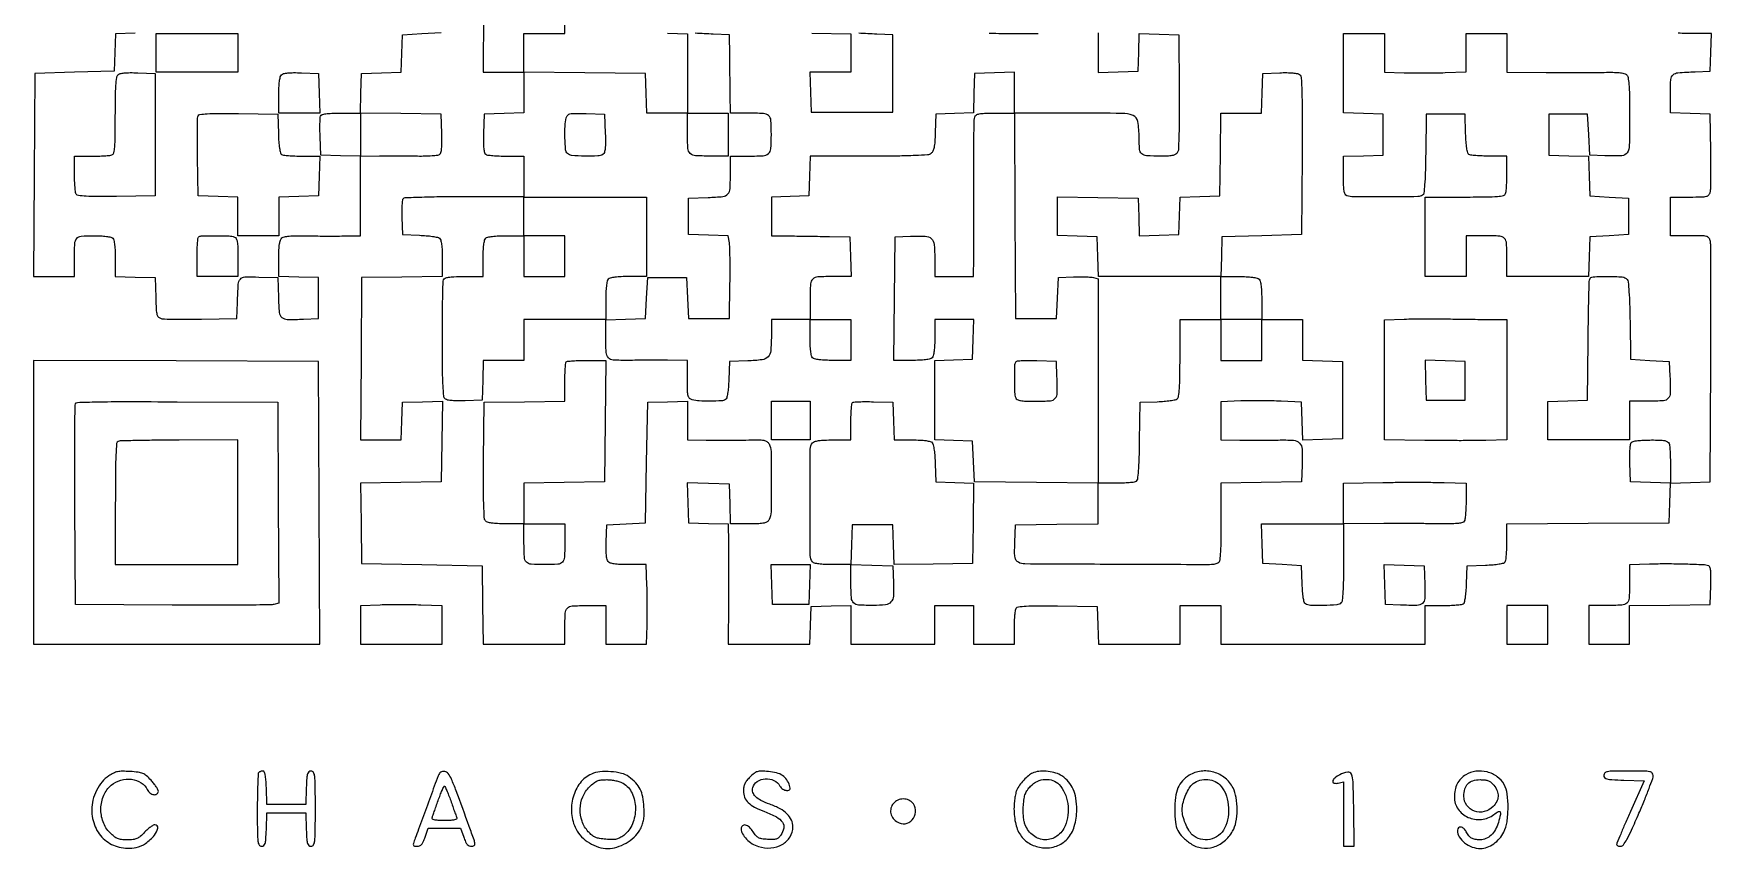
# Model space of a CAD drawing. Extents: x 156 to 936, y 95 to 969.
# Drawn here: x 156 to 936, y 95 to 474 of the extents above; entities that cross this region are included whole.
import ezdxf

# ---------------------------------------------------------------- set-up
doc = ezdxf.new("R2010")
doc.units = 0

msp = doc.modelspace()

# ---------------------------------------------------------------- linework, layer by layer
for points in [[(365.234427, 484.25), (364.968853, 456), (374.484427, 456), (384, 456), (384, 446.537526), (384, 437.075052), (374.75, 436.787526), (365.5, 436.5), (365.208654, 427.58457, 0.007874), (365.136581, 423.325344, 0.025891), (365.278743, 420.518036, 0.03736), (365.608404, 418.675579, 0.190691), (366.208654, 417.849883, 0.110447), (367.10652, 417.526866, 0.009524), (369.544105, 417.266784, 0.01219), (372.496014, 417.080961, 0.009158), (375.75, 417.015313), (384, 417), (384, 407.562783), (384, 398.125567), (356.353852, 398.116636, 0.00304), (345.691322, 398.048371, 0.004826), (336.564764, 397.846332, 0.001315), (328.645234, 397.573666, 0.189302), (327.808995, 397.208995, 0.169259), (327.467594, 396.502346, 0.01156), (327.260896, 394.252146, 0.015488), (327.157577, 391.498887, 0.010955), (327.205143, 388.405143), (327.5, 380.5), (335.452616, 380.204288, -0.011934), (338.592986, 380.012379, -0.0156), (341.450258, 379.679152, -0.013166), (343.789339, 379.268892, -0.123819), (344.702616, 378.831844, -0.156497), (345.288032, 377.913663, -0.030117), (345.678965, 375.953999, -0.024212), (345.924697, 373.177532, -0.009965), (346, 369.399621), (346, 361.044131), (327.25, 360.772065), (308.5, 360.5), (308.237975, 322.75), (307.97595, 285), (317.449042, 285), (326.922134, 285), (327.211067, 293.75), (327.5, 302.5), (336.772204, 302.78782), (346.044409, 303.075639), (345.772204, 284.28782), (345.5, 265.5), (326.728016, 265.227854), (307.956032, 264.955708), (308.228016, 246.227854), (308.5, 227.5), (336.5, 227), (364.5, 226.5), (364.772559, 208.25), (365.045117, 190), (384.022559, 190), (403, 190), (403, 197.418213, -0.01257), (403.178205, 204.50542, -0.179949), (404.159562, 206.785965, -0.190034), (406.370658, 207.807402, -0.014293), (413.106989, 208), (422, 208), (422, 199), (422, 190), (431.461067, 190), (440.922134, 190), (441.211067, 198.75, 0.005602), (441.299424, 202.801474, 0.003022), (441.32218, 207.79375, 0.003009), (441.28401, 212.880934, 0.00473), (441.183587, 217.25), (440.867173, 227), (432.556031, 227, -0.009523), (428.627176, 227.074835, -0.027283), (425.909332, 227.327349, -0.038599), (424.057907, 227.749843, -0.145145), (423.078674, 228.405204, -0.126804), (422.594776, 229.431833, -0.023545), (422.298867, 231.514748, -0.021342), (422.157498, 234.264652, -0.01153), (422.206229, 237.655204), (422.5, 245.5), (431.5, 246), (440.5, 246.5), (441, 274.5), (441.5, 302.5), (450.75, 302.787526), (460, 303.075052), (460, 294.037526), (460, 285), (468.75, 284.881396, 0.003027), (472.795634, 284.851055, 0.001644), (477.768566, 284.860216, 0.001637), (482.828258, 284.902736, 0.002591), (487.164267, 284.975847, -0.004947), (492.91022, 285.045651, -0.042418), (495.470048, 284.8339, -0.105963), (496.919805, 284.25744, -0.123067), (497.914267, 283.160193, -0.118631), (498.848679, 279.579116, -0.004412), (498.992683, 265.541949, -0.004392), (498.889478, 251.499471, -0.119378), (497.964816, 247.934259, -0.124845), (497.035635, 246.91623, -0.095527), (495.637562, 246.33809, -0.043663), (493.254746, 246.064385, -0.006774), (488.502342, 246), (480.075052, 246), (479.787526, 255.25), (479.5, 264.5), (469.711989, 264.78667), (459.923978, 265.073341), (460.211989, 255.78667), (460.5, 246.5), (469.75, 246.212474), (479, 245.924948), (479.104921, 237.212474, -0.002637), (479.136096, 232.606405, -0.000738), (479.136226, 225.404602, -0.000744), (479.112224, 217.258948, -0.000783), (479.064156, 209.25), (478.91847, 190), (497.920302, 190), (516.922134, 190), (517.211067, 198.75), (517.5, 207.5), (526.75, 207.787526), (536, 208.075052), (536, 199.037526), (536, 190), (555.5, 190), (575, 190), (575, 199), (575, 208), (584, 208), (593, 208), (593, 199), (593, 190), (602.5, 190), (612, 190), (612.015313, 197.75, -0.009606), (612.080176, 200.811093, -0.012651), (612.263497, 203.597452, -0.010132), (612.520454, 205.897394, -0.108925), (612.838694, 206.773242, -0.226527), (613.873481, 207.421641, -0.01557), (617.410177, 207.716146, -0.013555), (622.874845, 207.85189, -0.003139), (632.073381, 207.773242), (650.5, 207.5), (650.788933, 198.75), (651.077866, 190), (670.038933, 190), (689, 190), (689, 199), (689, 208), (698.5, 208), (708, 208), (708, 199), (708, 190), (755.5, 190), (803, 190), (803, 199), (803, 208), (811.25, 208.015313, 0.008579), (814.497876, 208.077072, 0.011582), (817.430835, 208.251296, 0.008725), (819.854929, 208.494381, 0.112667), (820.706033, 208.797157, 0.192561), (821.236162, 209.533237, 0.02067), (821.666992, 211.63313, 0.020911), (822.005667, 214.460658, 0.010674), (822.206033, 218.031844), (822.5, 226.5), (830.968156, 226.793967, 0.010674), (834.539342, 226.994333, 0.020911), (837.36687, 227.333008, 0.02067), (839.466763, 227.763838, 0.192561), (840.202843, 228.293967, 0.112624), (840.505608, 229.144808, 0.008742), (840.748704, 231.565633, 0.011595), (840.922927, 234.494708, 0.008591), (840.984687, 237.737975), (841, 245.97595), (878.75, 246.237975), (916.5, 246.5), (916.787036, 255.712964), (917.074071, 264.925929), (926.287036, 265.212964), (935.5, 265.5), (935.776118, 320.5, 0.000946), (935.842591, 341.744487, 0.001484), (935.810983, 360.004687, 0.000367), (935.724204, 375.978155, 0.057952), (935.507066, 377.75, 0.122612), (934.851516, 379.003912, 0.154493), (933.732866, 379.672192, 0.053324), (931.54856, 379.947535, 0.004712), (925.980948, 380), (917, 380), (917, 389), (917, 398), (925.980948, 398, 0.004723), (931.546285, 398.052569, 0.05326), (933.733241, 398.32806, 0.153853), (934.855448, 398.996239, 0.122337), (935.516124, 400.25, 0.054093), (935.724896, 401.805286, 0.002845), (935.823778, 406.832812, 0.00446), (935.854068, 412.824029, 0.003227), (935.785177, 419.5), (935.5, 436.5), (926.25, 436.787526), (917, 437.075052), (917, 446.018474, -0.014194), (917.190094, 452.713321, -0.199365), (918.215838, 454.834916, -0.165063), (920.527107, 455.811311, -0.009054), (928.5, 456.245668), (935.5, 456.5), (935.788933, 465.25), (936.077866, 474), (928.12072, 474, -0.011255), (920.614992, 474.168976, -0.173553)], [(450.75, 474.212474), (460, 473.924948), (460, 455.462474), (460, 437), (450.537526, 437), (441.075052, 437), (440.787526, 446.25), (440.5, 455.5), (412.25, 455.765573), (384, 456.031147), (384, 465.015573), (384, 474), (393.5, 474), (403, 474), (403, 483.393011, 0.013298)], [(203.288393, 474.212982), (194.076786, 473.925964), (193.788393, 465.212982), (193.5, 456.5), (175, 456), (156.5, 455.5), (156.240208, 408.25), (155.980417, 361), (165.490208, 361), (175, 361), (175, 368.918213, -0.01065), (175.157481, 376.310519, -0.159949), (176.052708, 378.690254, -0.206765), (178.102218, 379.772902, -0.019554), (183.906989, 380, -0.012415), (187.136184, 379.91981, -0.021121), (189.825282, 379.672007, -0.021703), (191.888147, 379.301898, -0.142062), (192.8, 378.8, -0.144682), (193.310039, 377.861987, -0.021131), (193.677383, 375.701269, -0.02038), (193.921656, 372.847487, -0.011159), (194, 369.337526), (194, 361.075052), (203.25, 360.787526), (212.5, 360.5), (212.787398, 351.259666, 0.00489), (213.017269, 345.638586, 0.049911), (213.366243, 343.335649, 0.13999), (214.057919, 342.15054, 0.131433), (215.287398, 341.47415, 0.054074), (216.813387, 341.269145, 0.002906), (221.696923, 341.172986, 0.004518), (227.518327, 341.144811, 0.003277), (234, 341.214485), (250.5, 341.5), (250.75303, 349, -0.008062), (251.174048, 357.439007, -0.161069), (252.131127, 359.798383, -0.21244), (254.224343, 360.802761, -0.015449), (260.778718, 360.788514), (269.5, 360.5), (269.787398, 351.259666, 0.015844), (270.223546, 344.321238, 0.194277), (271.421808, 342.009645, 0.177046), (273.942653, 341.065605, 0.012739), (281.520917, 341.199088), (288.5, 341.5), (288.5, 351), (288.5, 360.5), (279.25, 360.787526), (270, 361.075052), (270, 369.415081, -0.009183), (270.074326, 373.461633, -0.02907), (270.330886, 376.158273, -0.04395), (270.773872, 377.962049, -0.138222), (271.47458, 378.978903, -0.125079), (272.589189, 379.508902, -0.024523), (274.802749, 379.834299, -0.020936), (277.814653, 380.000288, -0.00977), (281.72458, 379.975462, 0.003165), (285.717686, 379.89735, 0.001862), (290.492533, 379.851957, 0.001862), (295.264977, 379.842131, 0.00318), (299.25, 379.874114), (308, 380), (308, 398.5), (308, 417), (316.75, 417.122144, -0.002545), (320.750441, 417.157626, -0.001461), (325.573438, 417.161763, -0.00146), (330.420176, 417.137607, -0.002435), (334.5, 417.085494, 0.009201), (338.041398, 417.088187, 0.012489), (341.235583, 417.229267, 0.009454), (343.871408, 417.461883, 0.12225), (344.791346, 417.79792, 0.184206), (345.390058, 418.649184, 0.036716), (345.719975, 420.512687, 0.025673), (345.862563, 423.334218, 0.007957), (345.791346, 427.58457), (345.5, 436.5), (326.712768, 436.772202), (307.925536, 437.044404), (308.212768, 446.272202), (308.5, 455.5), (317.711607, 455.787018), (326.923214, 456.074036), (327.211607, 464.787018), (327.5, 473.5), (336.5, 474), (345.5, 474.5)], [(650.8888, 474.382332, 0.001439), (650.879196, 469.412753, 0.002372), (650.903093, 465.212474), (651, 455.924948), (660.25, 456.212474), (669.5, 456.5), (669.789473, 465.287003), (670.078945, 474.074007), (679.289473, 473.787003), (688.5, 473.5), (688.667146, 447.029445, -0.003166), (688.666965, 436.44743, -0.00536), (688.5157, 427.585739, -0.002481), (688.274697, 420.229169, -0.113911), (687.881962, 418.779445, -0.128676), (687.055518, 417.887579, -0.086261), (685.765715, 417.349221, -0.045853), (683.677732, 417.072689, -0.010008), (680.046604, 417, -0.012895), (673.480232, 417.169374, -0.166658), (671.238851, 418.069438, -0.197826), (670.216186, 420.092445, -0.019363), (670, 425.67273, 0.039719), (669.404474, 433.157733, 0.269083), (667.146712, 435.924129, 0.087787), (662.019193, 436.886095, 0.002582), (639.959254, 437), (611.988876, 437), (612.244438, 389.25), (612.5, 341.5), (622, 341.5), (631.5, 341.5), (632, 351), (632.5, 360.5), (639.479083, 360.800912, -0.008649), (642.318008, 360.874147, -0.009431), (645.076993, 360.845539, -0.00897), (647.434191, 360.73427, -0.04523), (648.735385, 360.530278), (651.012603, 359.958733), (650.957619, 321.729366, 0.000148), (650.94013, 306.414102, 0.000178), (650.933086, 292.012689, 0.000152), (650.935163, 279.880214, 0.001197), (650.951317, 274.25), (651, 265), (659.25, 265.015313, 0.008715), (662.499311, 265.077986, 0.011727), (665.436726, 265.254937, 0.008914), (667.863889, 265.502015, 0.11214), (668.726088, 265.809551, 0.223435), (669.339909, 266.777433, 0.01141), (669.731244, 270.573985, 0.01247), (670.034694, 276.090119, 0.003691), (670.226088, 284.544238), (670.5, 302.5), (678.452616, 302.795712, 0.011934), (681.592986, 302.987621, 0.0156), (684.450258, 303.320848, 0.013166), (686.789339, 303.731108, 0.123819), (687.702616, 304.168156, 0.188753), (688.359764, 305.357019, 0.015875), (688.7168, 308.91226, 0.013632), (688.939217, 314.323601, 0.003454), (689, 323.122445), (689, 341), (698.5, 341), (708, 341), (708, 351), (708, 361), (679.537526, 361), (651.075052, 361), (650.787526, 370.25), (650.5, 379.5), (641.25, 379.787526), (632, 380.075052), (632, 389.059591), (632, 398.044131), (650.75, 397.772065), (669.5, 397.5), (669.789473, 388.712997), (670.078945, 379.925993), (679.289473, 380.212997), (688.5, 380.5), (688.788393, 389.212982), (689.076786, 397.925964), (698.288393, 398.212982), (707.5, 398.5), (707.771593, 417.75), (708.043186, 437), (717.484067, 437), (726.924948, 437), (727.212474, 446.25), (727.5, 455.5), (735.344796, 455.793771, -0.011644), (738.699932, 455.841226, -0.020756), (741.45694, 455.701462, -0.022225), (743.562485, 455.412041, -0.128622), (744.570974, 454.941097, -0.206683), (745.344849, 453.419301, -0.008066), (745.644725, 447.001043, -0.007873), (745.795973, 436.789781, -0.001309), (745.726177, 417.147326), (745.5, 380.5), (727, 380), (708.5, 379.5), (708.212474, 370.25), (707.924948, 361), (716.262474, 361, -0.01101), (719.809501, 360.921884, -0.020283), (722.684979, 360.678036, -0.021051), (724.858679, 360.311042, -0.145015), (725.8, 359.8, -0.147006), (726.316915, 358.838945, -0.020534), (726.681818, 356.584848, -0.019692), (726.923212, 353.57572, -0.010168), (727, 349.8), (727, 341), (736.5, 341), (746, 341), (746, 331.537526), (746, 322.075052), (755.25, 321.787526), (764.5, 321.5), (764.5, 303.5), (764.5, 285.5), (755.289473, 285.212997), (746.078945, 284.925993), (745.789473, 293.712997), (745.5, 302.5), (736, 303, 0.006938), (731.692458, 303.166817, 0.004162), (726.573437, 303.251332, 0.004166), (721.478137, 303.250578, 0.007241), (717.25, 303.15347), (708, 302.806941), (708, 293.90347), (708, 285), (716.75, 284.877856, 0.003081), (720.761632, 284.846577, 0.001745), (725.621493, 284.855586, 0.001741), (730.520626, 284.898823, 0.002865), (734.663595, 284.973564, -0.021345), (741.781619, 284.838912, -0.189825), (744.56881, 283.537683, -0.181798), (745.785214, 280.653825, -0.019299), (745.79184, 273.237562), (745.5, 265.5), (726.75, 265.227935), (708, 264.955869), (708, 246.584924, -0.002922), (707.944449, 237.078034, -0.015089), (707.724326, 231.82268, -0.020162), (707.35926, 228.587142, -0.26916), (706.636585, 227.690786, -0.09251), (702.663663, 226.959982, -0.00042), (659.965673, 227.106133, -0.000327), (616.866835, 227.318073, -0.122057), (613.838454, 228.086457, -0.122443), (612.831245, 228.997064, -0.1047), (612.294825, 230.326893, -0.046024), (612.105804, 232.604852, -0.006532), (612.210468, 237.306341), (612.5, 245.5), (631.75, 245.771593), (651, 246.043186), (651, 255.506257), (651, 264.969329), (622.25, 265.234665), (593.5, 265.5), (593, 275), (592.5, 284.5), (583.75, 284.788933), (575, 285.077866), (575, 303.5), (575, 321.922134), (583.75, 322.211067), (592.5, 322.5), (592.787526, 331.75), (593.075052, 341), (584.037526, 341), (575, 341), (575, 332.7, -0.011084), (574.92177, 329.171507, -0.020332), (574.677711, 326.306878, -0.021091), (574.310542, 324.139671, -0.144849), (573.8, 323.2, -0.144917), (572.859654, 322.689253, -0.021075), (570.689794, 322.322156, -0.020312), (567.820731, 322.078183, -0.011054), (564.284665, 322), (555.969329, 322), (556.234665, 350.75), (556.5, 379.5), (563.734468, 379.793496, -0.020779), (570.581767, 379.786611, -0.176675), (573.376493, 378.630306, -0.185863), (574.694661, 375.977918, -0.023427), (575, 369.464816), (575, 361), (584, 361), (593, 361), (593.08033, 369.75, 0.001973), (593.106528, 374.755633, 0.000363), (593.111708, 383.991207, 0.00039), (593.101496, 394.795062, 0.000355), (593.074347, 405.943471, -0.001968), (593.08278, 416.59151, -0.00298), (593.181817, 425.856091, -0.001141), (593.332463, 433.812356, -0.071652), (593.561405, 435.193471, -0.17035), (594.274219, 436.141338, -0.100522), (595.599792, 436.683393, -0.041139), (598.033206, 436.941249, -0.005835), (603.067388, 437), (612, 437), (612, 446.537526), (612, 456.075052), (602.75, 455.787526), (593.5, 455.5), (593.212982, 446.288393), (592.925964, 437.076786), (584.212982, 436.788393), (575.5, 436.5), (575.221755, 428, -0.00875), (575.006677, 423.721132, -0.032211), (574.649967, 421.036999, -0.053256), (574.105996, 419.29658, -0.129939), (573.280626, 418.25, -0.14319), (571.586902, 417.612197, -0.008131), (565.948995, 417.276703, -0.008542), (557.64108, 417.059886, -0.002252), (544.346396, 417), (517.075052, 417), (516.787526, 407.75), (516.5, 398.5), (507.75, 398.211067), (499, 397.922134), (499, 388.961067), (499, 380), (507.75, 379.893608, -0.000248), (511.784503, 379.842549, -0.000137), (516.720312, 379.776284, -0.000136), (521.727313, 379.706331, -0.000218), (526, 379.643608), (535.5, 379.5), (535.787526, 370.25), (536.075052, 361), (528.119313, 361, 0.011676), (520.578687, 360.823888, 0.180709), (518.23551, 359.821417, 0.191194), (517.190859, 357.550484, 0.01333), (517, 350.393011), (517, 341), (526.5, 341), (536, 341), (536, 331.5), (536, 322), (527.7, 322, -0.011084), (524.171507, 322.07823, -0.020332), (521.306878, 322.322289, -0.021091), (519.139671, 322.689458, -0.144849), (518.2, 323.2, -0.144849), (517.689458, 324.139671, -0.021091), (517.322289, 326.306878, -0.020332), (517.07823, 329.171507, -0.011084), (517, 332.7), (517, 341), (508, 341), (499, 341), (499, 333.19113, -0.021393), (498.710893, 326.437187, -0.172022), (497.445101, 323.649791, -0.172829), (494.709314, 322.289094, -0.021639), (488, 321.778245), (479.5, 321.5), (479.206033, 313.031844, -0.010674), (479.005667, 309.460658, -0.020911), (478.666992, 306.63313, -0.02067), (478.236162, 304.533237, -0.192561), (477.706033, 303.797157, -0.129551), (475.866154, 303.210824, -0.010011), (470.644524, 303.049855, -0.013912), (465.431055, 303.138633, -0.0543), (462.25, 303.630286, -0.119916), (460.997888, 304.315178, -0.150802), (460.33029, 305.448787, -0.0534), (460.053433, 307.631257, -0.00487), (460, 313.116631), (460, 322), (450.75, 322.063971, 0.001563), (446.548172, 322.079893, 0.000927), (441.538559, 322.073922, 0.000928), (436.541417, 322.049427, 0.001598), (432.381264, 322.008014, -0.01619), (425.51518, 322.140041, -0.201637), (423.218505, 323.248165, -0.170998), (422.204663, 325.753009, -0.010999), (422.013655, 333.75), (422, 341), (403, 341), (384, 341), (384, 331.5), (384, 322), (374.537526, 322), (365.075052, 322), (364.787526, 312.75), (364.5, 303.5), (356.655204, 303.206229, -0.01178), (353.341622, 303.160262, -0.020081), (350.576423, 303.298206, -0.020737), (348.443318, 303.580273, -0.130683), (347.456137, 304.036403, -0.197834), (346.726095, 305.413546, -0.011446), (346.36637, 310.270362, -0.010256), (346.133838, 317.88504, -0.00204), (346.053001, 331.503775, -0.002154), (346.078042, 341.713961, -0.003288), (346.196185, 350.571888, -0.001184), (346.366106, 358.196937, -0.085648), (346.609057, 359.423601, -0.193183), (347.34719, 360.219001, -0.069257), (348.850783, 360.688679, -0.034383), (351.436255, 360.936955, -0.006749), (356.106989, 361), (365, 361), (365, 369.3, -0.011084), (365.07823, 372.828493, -0.020332), (365.322289, 375.693122, -0.021091), (365.689458, 377.860329, -0.144849), (366.2, 378.8, -0.144849), (367.139671, 379.310542, -0.021091), (369.306878, 379.677711, -0.020332), (372.171507, 379.92177, -0.011084), (375.7, 380), (384, 380), (384, 389), (384, 398), (412.5, 398), (441, 398), (441, 379.5), (441, 361), (432.7, 361, 0.011084), (429.171507, 360.92177, 0.020332), (426.306878, 360.677711, 0.021091), (424.139671, 360.310542, 0.144849), (423.2, 359.8, 0.147163), (422.68263, 358.837391, 0.020491), (422.317892, 356.576741, 0.019645), (422.076686, 353.556772, 0.010104), (422, 349.762474), (422, 340.924948), (431.25, 341.212474), (440.5, 341.5), (441, 351), (441.5, 360.5), (450.5, 360.5), (459.5, 360.5), (460, 351), (460.5, 341.5), (470, 341.5), (479.5, 341.5), (479.762045, 357.5, 0.003464), (479.822157, 363.862036, 0.004382), (479.785431, 369.743813, 0.003486), (479.677109, 374.671207, 0.035192), (479.473677, 376.712982), (478.923263, 379.925964), (469.711632, 380.212982), (460.5, 380.5), (460.5, 389), (460.5, 397.5), (469.642811, 397.786107, 0.015812), (476.499129, 398.217976, 0.193196), (478.789993, 399.399634, 0.167983), (479.794094, 401.91336, 0.011323), (479.986345, 409.75), (480, 417), (487.25, 417.013655, 0.01087), (495.142124, 417.200119, 0.166399), (497.643143, 418.184983, 0.201977), (498.773759, 420.425769, 0.017176), (499, 427.009643, 0.015149), (498.798034, 433.674269, 0.196616), (497.742288, 435.866158, 0.173801), (495.392604, 436.830595, 0.011331), (487.918213, 437), (480, 437), (479.893608, 445.75, 0.000248), (479.842549, 449.784503, 0.000137), (479.776284, 454.720312, 0.000136), (479.706331, 459.727313, 0.000218), (479.643608, 464), (479.5, 473.5), (472, 473.75303, -0.00835), (463.642263, 474.174822, -0.160196)], [(517.75, 474.227441), (536, 473.954883), (536, 464.977441), (536, 456), (526.462474, 456), (516.924948, 456), (517.212474, 446.75), (517.5, 437.5), (536.5, 437.5), (555.5, 437.5), (555.5, 455.5), (555.5, 473.5), (548, 473.75303, -0.008392), (539.636001, 474.175847, -0.161243)], [(600.327813, 474.251635, 0.006108), (606.294349, 474.076782, 0.004054), (613.143011, 474.015313, 0.002601), (623.032352, 474.058175, 0.019024)]]:
    msp.add_lwpolyline(points, format="xyb")
for points in [[(251, 465), (251, 456), (232, 456), (213, 456), (213, 465), (213, 474), (232, 474), (251, 474)], [(384, 370.5), (384, 361), (393.5, 361), (403, 361), (403, 370.5), (403, 380), (393.5, 380), (384, 380)], [(708, 331.5), (708, 322), (717.5, 322), (727, 322), (727, 331.5), (727, 341), (717.5, 341), (708, 341)], [(156, 256.007138), (156, 190), (222.50719, 190), (289.014379, 190), (288.75719, 255.75), (288.5, 321.5), (222.25, 321.757138), (156, 322.014276)], [(803.211971, 312.788029), (803.5, 303.5), (812.5, 303.5), (821.5, 303.5), (821.5, 312.5), (821.5, 321.5), (812.211971, 321.788029), (802.923942, 322.076058)], [(517, 294), (517, 285), (508, 285), (499, 285), (499, 294), (499, 303), (508, 303), (517, 303)], [(516.787526, 217.75), (516.5, 208.5), (508, 208.5), (499.5, 208.5), (499.212474, 217.75), (498.924948, 227), (508, 227), (517.075052, 227)], [(841, 199), (841, 190), (850.5, 190), (860, 190), (860, 199), (860, 208), (850.5, 208), (841, 208)]]:
    msp.add_lwpolyline(points, close=True)
for points in [[(784, 465.070969), (784, 456.141938), (793.25, 455.820969, 0.005736), (797.495207, 455.722408, 0.003234), (802.646875, 455.695249, 0.003227), (807.846037, 455.735031, 0.005283), (812.25, 455.843707), (822, 456.187415), (822, 465.093707), (822, 474), (831.5, 474), (841, 474), (841, 465), (841, 456), (859.25, 455.874114, 0.001384), (866.88072, 455.8426, 0.001278), (874.716842, 455.851957, 0.001275), (881.696756, 455.895928, 0.00426), (886.27542, 455.975462, -0.00977), (890.185347, 456.000288, -0.020936), (893.197251, 455.834299, -0.024523), (895.410811, 455.508902, -0.125079), (896.52542, 454.978903, -0.176002), (897.304458, 453.648192, -0.026026), (897.712226, 450.508734, -0.016242), (897.942509, 445.353477, -0.00304), (898, 435.896607, -0.0045), (897.874449, 421.946822, -0.134357), (896.892235, 418.595688, -0.251265), (894.425001, 417.162555, -0.019248), (886.479083, 417.199088), (879.5, 417.5), (879, 427), (878.5, 436.5), (869.5, 436.5), (860.5, 436.5), (860.5, 427), (860.5, 417.5), (869.712964, 417.212964), (878.925929, 416.925929), (879.212964, 407.712964), (879.5, 398.5), (888.5, 398), (897.5, 397.5), (897.5, 389), (897.5, 380.5), (888.5, 380), (879.5, 379.5), (879.212474, 370.25), (878.924948, 361), (859.962474, 361), (841, 361), (841, 368.918213, 0.01141), (840.829247, 376.400012, 0.175208), (839.85745, 378.747254, 0.195511), (837.650479, 379.800362, 0.014768), (830.893011, 380), (822, 380), (822, 370.5), (822, 361), (812.5, 361), (803, 361), (803, 379.5), (803, 398), (821.393011, 398, 0.002472), (831.723448, 398.051073, 0.018295), (836.640441, 398.27975, 0.036273), (839.393178, 398.711497, 0.24904), (840.393011, 399.581787, 0.06844), (840.631074, 400.599719, 0.007317), (840.821697, 403.0249, 0.008902), (840.955615, 405.933927, 0.00705), (841, 409.081787), (841, 417), (832.75, 417.015313, -0.008591), (829.501991, 417.077158, -0.011595), (826.568616, 417.251635, -0.008743), (824.144238, 417.495093, -0.112618), (823.292098, 417.798312, -0.195149), (822.75425, 418.552989, -0.020215), (822.326695, 420.737125, -0.020298), (821.991711, 423.707636, -0.009786), (821.792098, 427.532999), (821.5, 436.5), (812.5, 436.5), (803.5, 436.5), (803.226647, 418.044584, -0.003561), (803.035521, 409.331725, -0.012194), (802.732937, 403.675066, -0.01105), (802.342971, 399.785498, -0.224357), (801.726647, 398.809897, -0.139323), (799.565733, 398.167174, -0.001615), (784.486505, 398.031392, -0.002285), (769.754359, 398.013648, -0.091011), (766.581787, 398.606989, -0.192061), (765.783328, 399.344751, -0.070053), (765.311792, 400.839867, -0.03465), (765.063076, 403.412948, -0.006773), (765, 408.069463), (765, 416.924948), (774.25, 417.212474), (783.5, 417.5), (783.5, 427), (783.5, 436.5), (774.25, 436.787526), (765, 437.075052), (765, 455.537526), (765, 474), (774.5, 474), (784, 474)], [(212.5, 427), (212.5, 398.5), (194.546696, 398.269936, -0.003387), (185.80929, 398.21716, -0.013149), (180.398754, 398.363442, -0.01367), (176.801929, 398.65421, -0.228051), (175.812009, 399.269936, -0.112035), (175.503528, 400.134327, -0.008952), (175.255659, 402.562106, -0.011755), (175.078167, 405.500405, -0.008742), (175.015313, 408.75), (175, 417), (182.918213, 417, 0.00705), (186.066073, 417.044385, 0.008902), (188.9751, 417.178303, 0.007317), (191.400281, 417.368926, 0.06844), (192.418213, 417.606989, 0.246394), (193.284593, 418.592366, 0.037978), (193.719073, 421.248473, 0.01896), (193.948499, 425.994183, 0.002598), (194, 435.906989, -0.003777), (194.063361, 444.294962, -0.012532), (194.284947, 449.808055, -0.012968), (194.630282, 453.585406, -0.168646), (195.236619, 454.836619, -0.141627), (196.215618, 455.376564, -0.030081), (198.156875, 455.694801, -0.024175), (200.863904, 455.841129, -0.010354), (204.486619, 455.786619), (212.5, 455.5)], [(288.787526, 446.25), (289.075052, 437), (279.537526, 437), (270, 437), (270, 445.3, -0.010869), (270.078193, 448.896692, -0.021373), (270.324495, 451.746533, -0.023516), (270.70151, 453.866807, -0.141534), (271.236619, 454.836619, -0.141627), (272.215618, 455.376564, -0.030081), (274.156875, 455.694801, -0.024175), (276.863904, 455.841129, -0.010354), (280.486619, 455.786619), (288.5, 455.5)], [(269.792098, 427.532999, 0.009786), (269.991711, 423.707636, 0.020298), (270.326695, 420.737125, 0.020215), (270.75425, 418.552989, 0.195149), (271.292098, 417.798312, 0.112754), (272.145057, 417.495059, 0.00869), (274.579639, 417.251635, 0.011554), (277.525136, 417.077155, 0.008553), (280.787526, 417.015313), (289.075052, 417), (288.787526, 407.75), (288.5, 398.5), (279.25, 398.212474), (270, 397.924948), (270, 388.962474), (270, 380), (260.5, 380), (251, 380), (251, 388.962474), (251, 397.924948), (241.75, 398.212474), (232.5, 398.5), (232.226045, 416.466382, -0.002704), (232.157375, 423.44598, -0.004056), (232.179809, 429.538854, -0.00172), (232.259087, 434.742579, -0.087153), (232.45335, 435.739028, -0.27603), (233.318001, 436.418078, -0.018025), (236.620509, 436.719594, -0.014517), (241.894181, 436.856573, -0.002964), (251.227305, 436.772646), (269.5, 436.5)], [(308, 426.962474), (308, 416.924948), (298.75, 417.212474), (289.5, 417.5), (289.206869, 425.916411, -0.006125), (289.131923, 429.23728, -0.008183), (289.150171, 432.252242, -0.006003), (289.236697, 434.764851, -0.080166), (289.425484, 435.666411, -0.229424), (290.107171, 436.305742, -0.040888), (291.860688, 436.698919, -0.027101), (294.629722, 436.933896, -0.007617), (298.968615, 437), (308, 437)], [(421.791346, 427.58457, -0.007874), (421.863419, 423.325344, -0.025891), (421.721257, 420.518036, -0.03736), (421.391596, 418.675579, -0.190691), (420.791346, 417.849883, -0.132959), (418.304509, 417.077946, -0.014429), (412.243874, 417.030935, -0.012557), (406.142243, 417.313098, -0.18044), (404.2, 418.2, -0.176723), (403.370478, 419.982491, -0.012996), (403.04323, 425.453932, -0.018738), (403.06392, 431.012953, -0.055192), (403.639985, 434.78709, -0.110763), (404.30988, 436.066437, -0.165116), (405.383551, 436.710791, -0.057007), (407.450552, 436.916833, -0.004686), (412.876331, 436.78709), (421.5, 436.5)], [(479, 427), (479, 417), (471.75, 417.013655, -0.011182), (463.808391, 417.206246, -0.173593), (461.326281, 418.2276, -0.196646), (460.21222, 420.543754, -0.014999), (460, 427.616631), (460, 437), (469.5, 437), (479, 437)], [(249.418213, 379.393011, -0.192406), (250.217093, 378.653872, -0.06988), (250.688469, 377.154102, -0.034532), (250.937024, 374.571713, -0.00673), (251, 369.893011), (251, 361), (241.5, 361), (232, 361), (232, 369.833333, -0.007039), (232.048334, 373.266524, -0.010477), (232.195833, 376.267708, -0.005871), (232.400808, 378.76784, -0.174709), (232.666667, 379.333333, -0.192867), (233.981803, 379.896108, -0.004931), (240.550861, 379.984299, -0.008182), (246.871554, 379.903379, -0.084511)], [(896.853763, 359.676204, -0.150078), (897.347971, 358.490107, -0.006421), (897.732439, 353.9248, -0.009449), (898.041483, 348.018538, -0.004527), (898.226208, 340.426204), (898.5, 322.5), (907.5, 322), (916.5, 321.5), (916.800912, 314.520917, -0.012322), (916.941866, 306.88044, -0.176722), (916.009281, 304.372662, -0.202101), (913.732324, 303.227183, -0.01682), (906.980948, 303), (898, 303), (898, 294), (898, 285), (879, 285), (860, 285), (860, 293.962474), (860, 302.924948), (869.25, 303.212474), (878.5, 303.5), (878.753682, 331, -0.00154), (878.884506, 341.630892, -0.002401), (879.069419, 350.789062, -0.000676), (879.279349, 358.756869, -0.082285), (879.472297, 359.75, -0.299153), (881.027666, 360.892033, -0.014059), (887.853689, 361.055005, -0.015993), (894.640938, 360.809004, -0.205278)], [(831.75, 341.063793), (841, 341), (841, 313.036212), (841, 285.072424), (831.25, 284.786212, -0.005573), (826.247186, 284.695144, -0.001813), (818.85625, 284.669796, -0.001807), (810.643566, 284.70109, -0.002035), (802.75, 284.791817), (784, 285.083634), (784, 313.004291), (784, 340.924948), (793.25, 341.212474, -0.004156), (797.51219, 341.309506, -0.002297), (802.720312, 341.360841, -0.002289), (807.999661, 341.364454, -0.003681), (812.5, 341.313793, 0.000868), (817.000323, 341.237811, 0.00054), (822.279688, 341.163546, 0.000542), (827.487862, 341.101549, 0.000981)], [(421.765573, 293.75), (421.5, 265.5), (402.75, 265.227935), (384, 264.955869), (384, 255.477935), (384, 246), (393.5, 246), (403, 246), (403, 237.106989, -0.013336), (402.821854, 230.429165, -0.177094), (401.870043, 228.202154, -0.190499), (399.735543, 227.197642, -0.015844), (393.5, 227, -0.015844), (387.264457, 227.197642, -0.190499), (385.129957, 228.202154, -0.177094), (384.178146, 230.429165, -0.013336), (384, 237.106989), (384, 246), (375.622445, 246, -0.009554), (371.708501, 246.074796, -0.026259), (368.95873, 246.324946, -0.035916), (367.069838, 246.73749, -0.148896), (366.105871, 247.372433, -0.1611), (365.549043, 248.794261, -0.005735), (365.297182, 254.738848, -0.007785), (365.169553, 263.077829, -0.002413), (365.233426, 275.622433), (365.5, 302.5), (384.25, 302.772065), (403, 303.044131), (403, 311.855399, -0.007056), (403.048335, 315.28013, -0.0105), (403.195833, 318.27419, -0.005895), (403.400825, 320.768066, -0.174642), (403.666667, 321.333333, -0.174756), (404.232318, 321.599203, -0.005854), (406.736866, 321.804167, -0.010461), (409.743079, 321.951667, -0.007026), (413.18224, 322), (422.031147, 322)], [(612.701526, 321.368192, 0.192027), (612.121605, 320.01904, 0.005224), (612.016373, 313.475572, 0.00856), (612.088807, 307.171177, 0.084651), (612.606989, 304.581787, 0.192231), (613.345429, 303.78312, 0.069968), (614.842836, 303.311663, 0.034591), (617.420499, 303.063026, 0.006751), (622.087937, 303, 0.017236), (628.753293, 303.229837, 0.203074), (631.01661, 304.378493, 0.175386), (631.942531, 306.889946, 0.012267), (631.800912, 314.520917), (631.5, 321.5), (622.451526, 321.784859, 0.007452), (618.933373, 321.843152, 0.011094), (615.854968, 321.779968, 0.006365), (613.294584, 321.637876, 0.181254)], [(269.759875, 255.77153), (270.019749, 209.043061), (267.759875, 208.494001, -0.057675), (266.004934, 208.276836, -0.000538), (252.945088, 208.187752, -0.00181), (237.910959, 208.155786, -0.001169), (220.5, 208.222471), (175.5, 208.5), (175.239372, 254.5, -0.000997), (175.174287, 272.225103, -0.001596), (175.197198, 287.357597, -0.000282), (175.267665, 300.72814, -0.090314), (175.461789, 301.759906, -0.301449), (176.45055, 302.464468, -0.003096), (185.402033, 302.70934, -0.005599), (198.68089, 302.841585, -0.001079), (222.722417, 302.759906), (269.5, 302.5)], [(555.788933, 293.75), (556.077866, 285), (564.416488, 285, -0.009983), (568.189834, 284.924657, -0.024312), (570.960512, 284.678687, -0.030334), (572.914865, 284.286976, -0.156154), (573.833879, 283.700164, -0.126595), (574.271826, 282.772011, -0.012295), (574.682026, 280.299919, -0.014976), (575.015093, 277.281363, -0.011302), (575.206324, 273.950164), (575.5, 265.5), (584.271921, 265.210747), (593.043842, 264.921495), (592.771921, 246.210747), (592.5, 227.5), (574.287172, 227.276733), (556.074344, 227.053466), (555.787172, 236.276733), (555.5, 245.5), (546, 245.5), (536.5, 245.5), (536.212959, 236.286659), (535.925919, 227.073318), (545.712959, 226.786659), (555.5, 226.5), (555.796198, 218.520365, -0.023411), (555.736324, 212.354832, -0.167714), (554.623376, 209.638483, -0.185309), (552.13495, 208.33303, -0.029742), (546.55887, 208.013655, -0.013691), (539.594004, 208.22011, -0.178439), (537.258312, 209.235762, -0.188471), (536.206213, 211.500529, -0.01558), (536, 218.116631), (536, 227), (527.622445, 227, -0.009981), (523.851104, 227.075292, -0.023879), (521.063873, 227.320282, -0.029282), (519.089271, 227.70817, -0.157677), (518.176755, 228.287023, -0.173194), (517.10585, 231.223157, -0.001442), (517.010073, 255.968727, -0.001439), (517.056867, 280.717445, -0.173705), (518.122138, 283.647167, -0.150916), (519.074841, 284.269309, -0.034384), (520.981729, 284.676125, -0.025721), (523.740001, 284.925088, -0.009647), (527.622445, 285), (536, 285), (536, 293.333333, -0.007846), (536.050907, 296.577279, -0.011527), (536.206073, 299.424823, -0.007006), (536.422537, 301.783878, -0.171627), (536.701526, 302.368192, -0.181254), (537.294584, 302.637876, -0.006365), (539.854968, 302.779968, -0.011094), (542.933373, 302.843152, -0.007452), (546.451526, 302.784859), (555.5, 302.5)], [(195.25, 284.337719, 0.286605), (194.579791, 283.416621, 0.006896), (194.265434, 277.906228, 0.008864), (194.055066, 269.647433, 0.001935), (194, 255.416667), (194, 227), (222.5, 227), (251, 227), (251, 256), (251, 285), (223.75, 284.921053, 0.001717), (213.21496, 284.854351, 0.002675), (204.1375, 284.717133, 0.000767), (196.247198, 284.543529, 0.090243)], [(916.393011, 283.418213, -0.069848), (916.63146, 282.385589, -0.006768), (916.821697, 279.817202, -0.008488), (916.955645, 276.734479, -0.006612), (917, 273.380687), (917, 264.924948), (907.75, 265.212474), (898.5, 265.5), (898.208654, 274.41543, -0.007874), (898.136581, 278.674656, -0.025891), (898.278743, 281.481964, -0.03736), (898.608404, 283.324421, -0.190691), (899.208654, 284.150117, -0.107982), (900.091332, 284.472535, -0.010487), (902.365802, 284.733216, -0.012916), (905.121612, 284.918989, -0.009869), (908.143011, 284.984687, -0.008442), (912.089976, 284.925952, -0.038989), (914.35885, 284.676047, -0.076097), (915.70187, 284.201663, -0.180148)], [(821.984687, 256.683587, -0.009382), (821.918022, 253.453458, -0.012421), (821.72919, 250.518081, -0.00983), (821.46462, 248.094691, -0.109622), (821.136411, 247.186477, -0.187083), (820.304599, 246.572623, -0.036226), (818.437012, 246.206766, -0.025722), (815.616033, 246.010126, -0.008179), (811.401724, 246.00253, 0.002366), (806.74442, 246.048278, 0.000698), (799.607069, 246.07464, 0.000701), (791.581411, 246.081828, 0.000754), (783.75, 246.066053), (765, 246), (765, 228.2, -0.003861), (764.936048, 219.919232, -0.011908), (764.716292, 214.324625, -0.011288), (764.380286, 210.411132, -0.17093), (763.8, 209.2, -0.18012), (761.891815, 208.327222, -0.01204), (755.785559, 208.030954, -0.013795), (749.721506, 208.050287, -0.134654), (747.293967, 208.797157, -0.192561), (746.763838, 209.533237, -0.02067), (746.333008, 211.63313, -0.020911), (745.994333, 214.460658, -0.010674), (745.793967, 218.031844), (745.5, 226.5), (736.5, 227), (727.5, 227.5), (727.212474, 236.75), (726.924948, 246), (745.962474, 246), (765, 246), (765, 255.477935), (765, 264.955869), (783.25, 265.227935, -0.002221), (790.988621, 265.308914, -0.001894), (799.15, 265.327134, -0.001909), (806.574392, 265.287242, -0.005417), (811.75, 265.183587), (822, 264.867173)], [(802.788514, 217.778718, -0.017872), (802.770984, 211.215167, -0.210428), (801.678754, 208.972515, -0.176334), (799.182645, 208.050889, -0.011928), (791.479083, 208.199088), (784.5, 208.5), (784.211971, 217.788029), (783.923942, 227.076058), (793.211971, 226.788029), (802.5, 226.5)], [(907.25, 227.212474), (898, 226.924948), (898, 218.069463, -0.014889), (897.79962, 211.341871, -0.195866), (896.745668, 209.139748, -0.174757), (894.397656, 208.170318, -0.011384), (886.918213, 208), (879, 208), (879, 199), (879, 190), (888.5, 190), (898, 190), (898, 198.977935), (898, 207.955869), (916.75, 208.227935), (935.5, 208.5), (935.789171, 217.266353, 0.007405), (935.866359, 221.515345, 0.027968), (935.726599, 224.17153, 0.044223), (935.397068, 225.823626, 0.248475), (934.789171, 226.447593, 0.067284), (932.225329, 226.90617, 0.003715), (924.064022, 227.193543, 0.006315), (915.257247, 227.326857, 0.008395)], [(317.075991, 208.212474), (308, 207.924948), (308, 198.962474), (308, 190), (327, 190), (346, 190), (346, 198.933587), (346, 207.867173), (336.075991, 208.183587, 0.004663), (331.617069, 208.284142, 0.002926), (326.401087, 208.322593, 0.002936), (321.265615, 208.300245, 0.005361)], [(191, 128.829533, 0.074873), (187.876986, 125.978477, 0.053454), (185.300266, 121.998992, 0.052611), (183.586657, 117.483217, 0.065694), (183.021962, 113.03811, 0.097976), (184.629645, 105.113996, 0.118161), (189.09777, 98.995215, 0.120081), (195.790416, 95.630715, 0.103428), (203.678869, 95.467578, 0.108116), (208.049224, 97.319669, 0.065371), (212.192291, 101.154596, 0.129812), (213.726614, 104.454146, 0.467085), (212.432848, 106, 0.130351), (211.622639, 105.785126, 0.026222), (210.3564, 104.971875, 0.026062), (208.943487, 103.839885, 0.021776), (207.564771, 102.5, -0.024939), (205.585045, 100.600217, -0.076152), (204.014725, 99.609311, -0.076999), (202.229602, 99.139754, -0.025885), (199.531923, 99, -0.026156), (196.883695, 99.138628, -0.071017), (195.065399, 99.595938, -0.071997), (193.461939, 100.539604, -0.027436), (191.526097, 102.273903, -0.109894), (188.302088, 107.342885, -0.093593), (187.284528, 113.610844, -0.094929), (188.623318, 119.741735, -0.117285), (192.095612, 124.426999, -0.106086), (196.491579, 126.761178, -0.099727), (201.560821, 127.157114, -0.108478), (206.052292, 125.583663, -0.14863), (208.868104, 122.390135, 0.120484), (210.094496, 120.833665, 0.124305), (211.88709, 120.041075, 0.18771), (213.361942, 120.343328, 0.254691), (214, 121.514685, 0.122435), (213.799288, 122.322063, 0.022129), (213.009394, 123.66537, 0.022679), (211.91879, 125.189258, 0.018828), (210.627725, 126.709159, 0.02632), (208.489735, 128.808801, 0.082189), (206.786406, 129.876017, 0.068841), (204.66791, 130.435581, 0.014803), (200.877725, 130.782078, 0.014371), (197.314042, 130.899095, 0.049851), (195.021, 130.67936, 0.063704), (193.123698, 130.045575, 0.035218)], [(260.666667, 130.333333, 0.187071), (260.397132, 129.722453, 0.001897), (260.195833, 124.917708, 0.005817), (260.04814, 119.333838, 0.003703), (260, 112.833333, 0.001963), (260.041615, 102.235498, 0.026991), (260.279078, 98.399373, 0.101039), (260.856817, 96.63942, 0.269294), (261.957936, 96, 0.164207), (263.008978, 96.354742, 0.160667), (263.64141, 97.276855, 0.055115), (263.981863, 99.231624, 0.006162), (264.207936, 103.75), (264.5, 111.5), (273.5, 111.5), (282.5, 111.5), (282.792064, 103.75, 0.006162), (283.018137, 99.231624, 0.055115), (283.35859, 97.276855, 0.160667), (283.991022, 96.354742, 0.164207), (285.042064, 96, 0.274756), (286.146947, 96.656723, 0.097008), (286.722029, 98.484496, 0.025991), (286.958715, 102.461115, 0.00187), (287, 113.5, 0.00187), (286.958715, 124.538885, 0.025991), (286.722029, 128.515504, 0.097008), (286.146947, 130.343277, 0.274756), (285.042064, 131, 0.164207), (283.991022, 130.645258, 0.160667), (283.35859, 129.723145, 0.055115), (283.018137, 127.768376, 0.006162), (282.792064, 123.25), (282.5, 115.5), (273.5, 115.5), (264.5, 115.5), (264.207936, 123.25, 0.009151), (264.004998, 126.872045, 0.031825), (263.682895, 129.192992, 0.051713), (263.241908, 130.594412, 0.299121), (262.624602, 131, 0.045119), (262.081293, 130.950872, 0.036973), (261.51681, 130.804167, 0.038365), (261.01482, 130.589038, 0.076104)], [(344.130496, 128.81934, 0.001573), (342.302244, 123.913851, 0.000231), (338.636493, 113.968517, 0.000205), (334.959726, 103.966389, 0.002025), (333.4311, 99.75, 0.008186), (332.616156, 97.350325, 0.137117), (332.584157, 96.519131, 0.300971), (333.022305, 96.109275, 0.041862), (334.325193, 96, 0.098876), (335.488528, 96.232322, 0.115382), (336.40111, 96.889306, 0.074554), (337.194102, 98.13127, 0.02165), (338.030834, 100.25), (339.5, 104.5), (347, 104.5), (354.5, 104.5), (355.969166, 100.25, 0.021645), (356.806071, 98.130766, 0.074599), (357.599076, 96.888969, 0.115448), (358.511886, 96.232221, 0.09877), (359.675985, 96, 0.143758), (360.824037, 96.337049, 0.287965), (361.210376, 97.159992, 0.05441), (360.766591, 99.050627, 0.002535), (358.543347, 105.25, 0.000988), (352.450226, 121.870822, 0.016623), (350.242887, 127.293098, 0.055671), (348.73562, 129.859279, 0.197361), (347.129566, 130.81934, 0.074042), (346.122053, 130.820603, 0.110847), (345.303916, 130.505766, 0.101517), (344.650415, 129.845581, 0.054573)], [(415.379122, 129.618381, 0.123678), (410.116601, 125.43784, 0.095197), (406.825044, 118.853176, 0.090407), (406.108126, 111.200436, 0.097318), (408.185974, 104, 0.075166), (410.745774, 100.452146, 0.062529), (414.393332, 97.557387, 0.062418), (418.650499, 95.649785, 0.074284), (423, 95, 0.07559), (427.147826, 95.630674, 0.055047), (431.429457, 97.500621, 0.055177), (435.188437, 100.252849, 0.077133), (437.785396, 103.5, 0.032205), (438.948635, 105.870154, 0.052497), (439.582099, 108.016698, 0.04282), (439.826258, 110.539562, 0.014638), (439.75863, 114.218033, 0.033339), (439.209049, 119.004914, 0.070495), (438.030417, 122.541176, 0.074917), (435.970393, 125.475908, 0.041996), (432.701649, 128.373429, 0.10189), (429.383704, 129.928357, 0.040879), (424.406651, 130.698175, 0.040915), (419.267404, 130.646579, 0.08354)], [(430.066492, 125.301651, -0.152819), (434.248023, 120.666019, -0.104902), (435.815782, 113.707873, -0.100677), (434.437325, 106.466359, -0.129171), (430.37118, 101.069606, -0.040912), (428.633625, 99.91526, -0.072198), (427.025056, 99.308919, -0.057143), (425.064092, 99.107871, -0.017468), (422.082013, 99.24791, -0.02074), (419.123118, 99.614699, -0.06116), (417.16068, 100.193858, -0.071578), (415.571994, 101.17239, -0.03667), (413.885622, 102.801981, -0.096927), (410.990761, 107.675868, -0.093047), (410.091026, 113.353943, -0.093019), (411.311734, 118.973207, -0.096796), (414.478869, 123.678869, -0.02671), (416.439601, 125.440606, -0.071581), (418.049837, 126.396365, -0.071592), (419.864088, 126.859248, -0.026723), (422.495708, 127, -0.030419), (424.520773, 126.876686, -0.024765), (426.662394, 126.50651, -0.025491), (428.622509, 125.960557, -0.052786)], [(489.043315, 128.197161, 0.031678), (487.628363, 126.590582, 0.054459), (486.697203, 125.071534, 0.060277), (486.175941, 123.502238, 0.050114), (486, 121.751237, 0.098347), (486.584554, 118.808079, 0.101797), (488.24662, 116.352497, 0.073899), (491.228272, 114.199684, 0.029152), (495.862213, 112.132872, -0.030968), (501.401292, 109.638214, -0.121301), (504.183871, 107.165499, -0.199111), (504.76901, 104.417356, -0.10734), (503.407563, 101.17149, -0.059527), (502.367463, 100.009086, -0.104275), (501.247829, 99.376681, -0.074057), (499.707368, 99.130426, -0.018855), (497.17174, 99.198984, -0.023325), (494.581347, 99.488695, -0.082048), (492.995632, 100.017264, -0.094494), (491.785168, 100.983983, -0.037091), (490.514177, 102.71148, 0.061935), (488.780096, 104.83894, 0.128346), (486.920907, 105.873802, 0.259954), (485.593294, 105.526261, 0.204301), (485, 104.134859, 0.127823), (485.607675, 101.796683, 0.064939), (487.430568, 99.339289, 0.060176), (490.030054, 97.225719, 0.067944), (492.957187, 95.894681, 0.091104), (498.820358, 95.250733, 0.112002), (504.074606, 96.849554, 0.126782), (507.680065, 100.350421, 0.137837), (509, 105.04747, 0.104703), (508.32701, 108.226049, 0.094647), (506.41078, 110.991109, 0.072085), (503.110535, 113.408102, 0.034256), (498.289491, 115.559401, -0.027081), (494.154896, 117.333753, -0.078267), (491.618389, 119.128338, -0.124442), (490.419663, 121.078136, -0.138251), (490.356038, 123.282431, -0.186306), (492.386169, 126.160709, -0.132652), (496.165044, 127.43126, -0.125601), (500.230273, 126.652357, -0.16143), (502.974382, 124.047868, 0.069061), (503.544595, 123.264656, 0.056047), (504.345382, 122.601561, 0.057688), (505.243994, 122.151423, 0.087507), (506.102571, 122, 0.049891), (507.113572, 122.101131, 0.209908), (507.601002, 122.444137, 0.176335), (507.726828, 123.082204, 0.033965), (507.462882, 124.25, 0.074605), (506.179358, 126.982584, 0.099723), (504.243997, 128.912348, 0.084844), (501.459256, 130.142195, 0.040987), (497.602738, 130.783038, 0.015518), (494.291219, 130.954412, 0.078677), (492.465631, 130.703921, 0.095109), (490.973895, 129.92154, 0.028186)], [(621, 130.293772, 0.076067), (619.087075, 129.242999, 0.032325), (616.880512, 127.312465, 0.031852), (614.82153, 124.982384, 0.045131), (613.329611, 122.653901, 0.058543), (612.746312, 121.116717, 0.020527), (612.265429, 118.800102, 0.019742), (611.933766, 116.142269, 0.019727), (611.812664, 113.465866, 0.059891), (612.641283, 106.220524, 0.100391), (615.207019, 100.67913, 0.114368), (619.441847, 97.04421, 0.095299), (625.135764, 95.335487, 0.109106), (631.531938, 96.079696, 0.127286), (636.614084, 99.455999, 0.11177), (639.861825, 105.281659, 0.071036), (640.981996, 113, 0.037954), (640.589727, 118.321572, 0.065807), (639.362952, 122.573767, 0.075077), (637.22174, 125.972609, 0.067551), (634.102117, 128.730067, 0.071738), (631.275861, 130.080428, 0.045959), (627.712854, 130.842235, 0.045947), (624.069193, 130.940475, 0.071519)], [(632.759074, 124.75, -0.085002), (635.368258, 120.794845, -0.0666), (636.793891, 115.84745, -0.06477), (636.890153, 110.557266, -0.071274), (635.605633, 105.598574, -0.136548), (631.802171, 100.770011, -0.164414), (626.321063, 99.036776, -0.161085), (620.82786, 100.974165, -0.130637), (617.015001, 105.963785, -0.05281), (616.536009, 107.585614, -0.022749), (616.229554, 109.822322, -0.021215), (616.106362, 112.373544, -0.019511), (616.193525, 114.998696, -0.017974), (616.54529, 118.238524, -0.052046), (617.09845, 120.42224, -0.063892), (618.015679, 122.185354, -0.039187), (619.500975, 124.001017, -0.094023), (622.603499, 126.212748, -0.094124), (626.299328, 127.133366, -0.099561), (629.903375, 126.617994, -0.119955)], [(693.298549, 129.040484, 0.072498), (690.140399, 126.421773, 0.084662), (688.057336, 123.134723, 0.068092), (686.896727, 118.770992, 0.030357), (686.519851, 112.82333, 0.030153), (686.84458, 107.201913, 0.082501), (687.950743, 103.392704, 0.090439), (690.158906, 100.349053, 0.041321), (693.989831, 97.25, 0.111134), (699.041378, 95.254442, 0.111069), (704.461949, 95.614734, 0.103537), (709.499977, 98.327511, 0.08537), (713.439951, 103.003398, 0.0871), (715.001998, 107.202904, 0.043096), (715.550133, 112.883083, 0.042857), (715.111703, 118.671508, 0.075167), (713.643538, 123.234237, 0.108612), (710.01802, 127.738391, 0.100002), (704.733482, 130.471739, 0.099733), (698.789885, 130.943408, 0.107393)], [(707.475957, 124.614952, -0.102517), (710.076491, 120.655015, -0.066126), (711.410817, 115.31137, -0.06385), (711.325591, 109.587232, -0.079009), (709.751335, 104.5, -0.11526), (706.939988, 101.074922, -0.112739), (702.880102, 99.215648, -0.115107), (698.484364, 99.322398, -0.124112), (694.726909, 101.377288, -0.074368), (693.029652, 103.498065, -0.035269), (691.484753, 106.648246, -0.03513), (690.3736, 110.055826, -0.061322), (690.011154, 113, -0.060846), (690.360935, 115.86366, -0.032033), (691.446115, 119.285158, -0.032026), (692.933976, 122.485319, -0.071664), (694.536816, 124.627725, -0.109018), (697.402523, 126.457365, -0.088235), (701.003945, 127.094229, -0.088166), (704.606667, 126.45031, -0.108588)], [(763.25, 129.266966, 0.0524), (760.908906, 127.767927, 0.177961), (759.985285, 126.242085, 0.415761), (760.587512, 125.354117, 0.108602), (762.5, 125.410644), (765, 126.038104), (765, 111.019052), (765, 96), (767.523614, 96), (770.047228, 96), (769.773614, 113.237194, 0.003866), (769.472216, 126.003186, 0.089024), (768.718468, 129.558395, 0.357152), (766.951468, 130.519661, 0.069361)], [(821.816673, 129.282228, 0.064476), (819.506442, 127.398665, 0.072299), (817.855228, 125.054488, 0.068217), (816.874558, 122.22008, 0.049258), (816.545455, 118.887582, 0.152416), (818.283398, 113.318724, 0.138415), (822.938025, 109.471567, 0.13166), (829.11423, 108.514046, 0.132933), (834.91622, 110.779937, -0.028545), (837.047682, 112.175074, -0.415475), (837.834534, 111.961483, -0.191224), (838.0013, 110.780629, -0.010428), (837.023882, 107.08327, -0.057555), (835.654333, 103.79165, -0.074927), (833.658464, 101.213845, -0.085201), (831.225745, 99.576577, -0.107252), (828.575686, 99.015313, -0.035632), (826.182767, 99.198035, -0.094444), (824.569559, 99.761025, -0.09908), (823.321759, 100.859007, -0.041761), (822.11452, 102.75, 0.086049), (820.96149, 104.246792, 0.145498), (819.549705, 104.935328, 0.244781), (818.46899, 104.582788, 0.196302), (818, 103.434259, 0.137972), (818.859501, 100.378785, 0.089001), (821.316273, 97.611112, 0.08136), (824.825722, 95.671319, 0.08619), (828.70034, 95.003738, 0.088132), (831.782569, 95.555524, 0.0649), (834.861292, 97.168427, 0.061727), (837.569654, 99.619098, 0.063747), (839.563818, 102.63194, 0.078271), (841.032207, 107.359717, 0.034553), (841.529328, 113.902057, 0.034346), (841.129156, 120.358, 0.091467), (839.713222, 124.733073, 0.114591), (836.495446, 128.375243, 0.092784), (831.751695, 130.573599, 0.091946), (826.494354, 130.918678, 0.109789)], [(834.92742, 124.365141, -0.069391), (836.441113, 121.769539, -0.10739), (836.892335, 119.224007, -0.110539), (836.24383, 116.773454, -0.076778), (834.545455, 114.454545, -0.136301), (830.439924, 112.133948, -0.147453), (825.860094, 112.359748, -0.155527), (822.337285, 115.041379, -0.154095), (821, 119.277494, -0.066139), (821.456963, 122.71696, -0.127065), (822.822698, 125.119246, -0.130089), (825.154896, 126.524688, -0.071025), (828.484124, 127, -0.025858), (830.812348, 126.879515, -0.071314), (832.401939, 126.48074, -0.083567), (833.668256, 125.695744, -0.045683)], [(886, 129.036212, 0.186762), (886.413325, 127.968253, 0.15035), (887.481066, 127.337194, 0.046672), (889.779852, 127.008435, 0.004571), (895.384002, 126.786212), (904.768005, 126.5), (898.384002, 112.120292, 0.002097), (895.937155, 106.545957, 0.003244), (893.875301, 101.708975, 0.001029), (892.126644, 97.50757, 0.098401), (892, 96.870292, 0.203719), (892.141388, 96.537676, 0.083828), (892.553932, 96.255648, 0.064013), (893.163868, 96.063937, 0.0442), (893.885725, 96, 0.239249), (895.12207, 96.627507, 0.031919), (896.743928, 99.171018, 0.020387), (898.932845, 103.555329, 0.004263), (902.385725, 111.418674, 0.004543), (904.919682, 117.47698, 0.006425), (907.057057, 122.919502, 0.003881), (908.756192, 127.522796, 0.086675), (909, 128.918674, 0.192142), (908.539732, 130.072182, 0.159439), (907.368669, 130.704754, 0.041743), (904.750111, 130.955877, 0.003043), (897.5, 131, 0.003226), (890.420336, 130.954318, 0.039077), (887.714007, 130.707309, 0.141444), (886.479634, 130.1108, 0.213042)], [(349.912695, 117.25, 0.000118), (350.862946, 114.573636, 0.000152), (351.737168, 112.115625, 0.000115), (352.471162, 110.055384, 0.001342), (352.760742, 109.25, -0.333849), (352.584964, 108.674804, -0.104405), (351.709559, 108.282055, -0.043418), (349.964847, 108.059469, -0.010028), (347, 108, -0.010028), (344.035153, 108.059469, -0.043418), (342.290441, 108.282055, -0.104405), (341.415036, 108.674804, -0.333849), (341.239258, 109.25, 0.001342), (341.528838, 110.055384, 0.000115), (342.262832, 112.115625, 0.000152), (343.137054, 114.573636, 0.000118), (344.087305, 117.25, -0.00638), (345.042698, 119.837607, -0.01023), (345.930768, 122.017188, -0.004358), (346.729962, 123.825771, -0.294603), (347, 124, -0.294603), (347.270038, 123.825771, -0.004358), (348.069232, 122.017188, -0.01023), (348.957302, 119.837607, -0.00638)], [(555.381202, 115.459036, 0.109927), (554.480095, 113.072754, 0.121514), (554.725384, 110.621888, 0.113625), (556.114518, 108.44446, 0.087502), (558.444308, 106.843421, 0.194785), (562.088767, 106.687436, 0.169265), (565.084589, 109.096837, 0.16052), (566.028585, 112.957851, 0.178579), (564.428571, 116.428571, 0.119904), (562.301989, 117.722842, 0.104078), (559.700054, 117.985624, 0.10371), (557.205377, 117.177049, 0.118206)]]:
    msp.add_lwpolyline(points, format="xyb", close=True)

doc.saveas('drawing.dxf')
